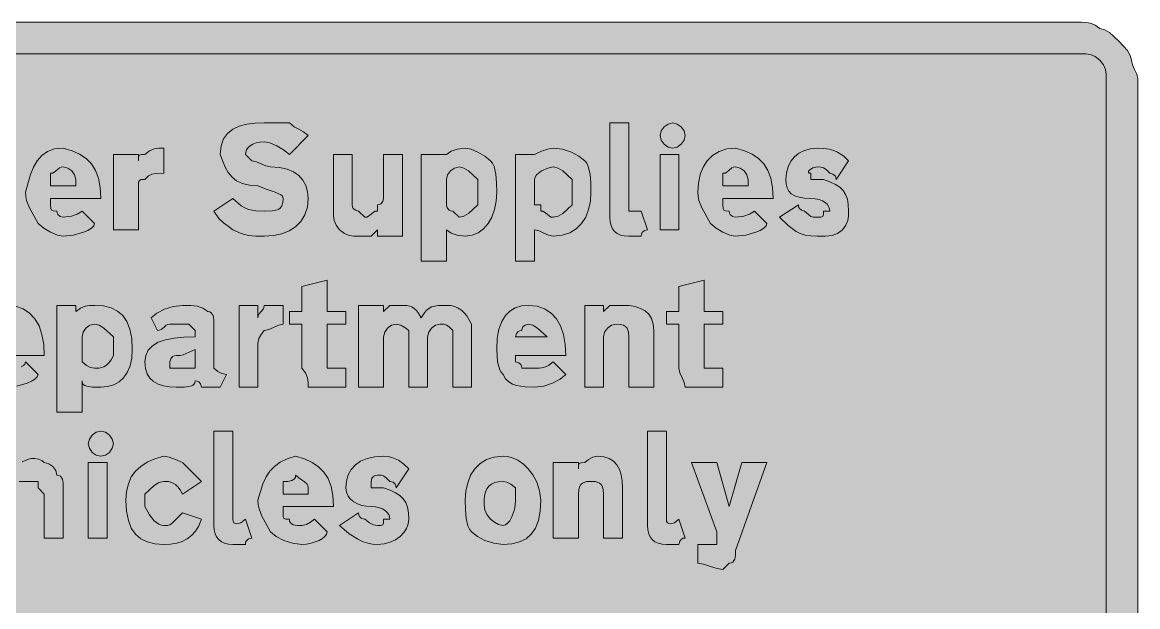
# Model space of a CAD drawing. Header units: metres. Extents: x 121 to 445, y 10 to 260.
# Drawn here: x 232.5 to 445.5, y 148.9 to 260.4 of the extents above; entities that cross this region are included whole.
import ezdxf

# ---------------------------------------------------------------- set-up
doc = ezdxf.new("R2010")
doc.units = ezdxf.units.M
doc.layers.add('FILL_BLACK_000000', color=7, linetype='Continuous', true_color=0x000000)
doc.layers.add('FILL_WHITE_FFFFFF', color=7, linetype='Continuous', true_color=0xffffff)

msp = doc.modelspace()

# ---------------------------------------------------------------- hatches: boundary and pattern name
at = {"layer": 'FILL_BLACK_000000', "true_color": 0x000000}
h = msp.add_hatch(color=7, dxfattribs=at)
h.dxf.hatch_style = 1
h.paths.add_polyline_path([(131.32, 9.66), (130.28, 9.82), (128.07, 10.5), (126.95, 11.01), (125.86, 11.62), (124.82, 12.36), (123.87, 13.2), (122.99, 15), (122.22, 16.8), (121.68, 18.6), (121.47, 20.4), (121.47, 249.6), (121.68, 251.4), (122.22, 253.2), (122.99, 255), (123.87, 256.8), (124.82, 257.64), (125.86, 258.37), (126.95, 258.99), (128.07, 259.5), (130.28, 260.17), (131.32, 260.34), (132.27, 260.4), (434.67, 260.4), (435.57, 260.38), (436.47, 260.25), (437.37, 259.89), (438.27, 259.2), (439.17, 258.99), (440.07, 258.45), (441.87, 256.8), (443.52, 255), (444.06, 254.1), (444.27, 253.2), (444.46, 252.3), (444.87, 251.4), (445.28, 250.5), (445.47, 249.6), (445.47, 20.4), (445.41, 19.5), (445.25, 18.6), (444.96, 17.7), (444.57, 16.8), (443.45, 15), (441.87, 13.2), (440.07, 11.62), (438.27, 10.5), (437.37, 10.11), (436.47, 9.82), (435.57, 9.66), (434.67, 9.6), (132.27, 9.6), (131.32, 9.66)])
h = msp.add_hatch(color=7, dxfattribs=at)
h.dxf.hatch_style = 1
h.paths.add_polyline_path([(276.27, 234), (277.17, 233.81), (278.07, 233.4), (278.97, 232.99), (279.87, 232.8), (281.56, 232.69), (283.02, 232.37), (284.26, 231.85), (285.27, 231.15), (286.06, 230.28), (286.62, 229.26), (286.96, 228.09), (287.07, 226.8), (286.91, 225.11), (286.43, 223.65), (285.68, 222.41), (284.67, 221.4), (283.44, 220.61), (282.01, 220.05), (280.41, 219.71), (278.67, 219.6), (277.06, 219.62), (275.67, 219.75), (274.28, 220.11), (272.67, 220.8), (271.77, 221.53), (270.87, 222.15), (269.97, 222.99), (269.07, 224.4), (272.67, 226.8), (274.28, 225.41), (274.99, 224.99), (275.67, 224.7), (277.06, 224.44), (278.67, 224.4), (280.25, 224.44), (280.86, 224.53), (281.37, 224.7), (281.76, 224.99), (282.05, 225.41), (282.21, 226.01), (282.27, 226.8), (282.16, 227.2), (281.86, 227.51), (280.77, 228), (279.23, 228.49), (277.47, 229.2), (275.83, 229.31), (274.49, 229.63), (273.4, 230.15), (272.52, 230.85), (271.81, 231.72), (271.23, 232.74), (270.27, 235.2), (270.43, 236.84), (270.91, 238.16), (271.66, 239.21), (272.67, 240), (273.9, 240.57), (275.33, 240.94), (276.93, 241.14), (278.67, 241.2), (283.47, 241.2), (284.37, 240.49), (285.27, 240), (286.17, 239.51), (287.07, 238.8), (283.47, 235.2), (282.38, 236.08), (281.07, 236.85), (279.76, 237.39), (278.67, 237.6), (277.83, 237.55), (277.1, 237.39), (276.48, 237.16), (275.97, 236.85), (275.58, 236.49), (275.3, 236.08), (275.13, 235.65), (275.07, 235.2), (276.27, 234)])
h = msp.add_hatch(color=7, dxfattribs=at)
h.dxf.hatch_style = 1
h.paths.add_polyline_path([(348.27, 224.4), (350.67, 224.4), (351.87, 220.8), (351.27, 220.65), (350.86, 220.29), (350.72, 220), (350.67, 219.6), (348.27, 219.6), (347.43, 219.66), (346.7, 219.82), (346.08, 220.11), (345.57, 220.5), (345.18, 221.01), (344.9, 221.62), (344.73, 222.36), (344.67, 223.2), (344.67, 241.2), (348.27, 241.2), (348.27, 224.4)])
h = msp.add_hatch(color=7, dxfattribs=at)
h.dxf.hatch_style = 1
h.paths.add_polyline_path([(358.86, 237.92), (358.32, 237.15), (357.55, 236.61), (356.67, 236.4), (355.79, 236.61), (355.02, 237.15), (354.48, 237.92), (354.27, 238.8), (354.48, 239.68), (355.02, 240.45), (355.79, 240.99), (356.67, 241.2), (357.55, 240.99), (358.32, 240.45), (358.86, 239.68), (359.07, 238.8), (358.86, 237.92)])
h = msp.add_hatch(color=7, dxfattribs=at)
h.dxf.hatch_style = 1
h.paths.add_polyline_path([(237.87, 225.6), (237.89, 224.91), (238.02, 224.55), (238.38, 224.42), (239.07, 224.4), (239.12, 224), (239.26, 223.71), (239.67, 223.35), (240.27, 223.2), (241.85, 223.39), (242.97, 223.8), (243.87, 224.4), (246.27, 222), (246.11, 221.55), (245.67, 221.12), (245, 220.71), (244.17, 220.35), (242.22, 219.81), (240.27, 219.6), (239.18, 219.81), (237.87, 220.35), (236.56, 221.12), (235.47, 222), (233.82, 225), (233.28, 226.39), (233.12, 227.15), (233.07, 228), (234.03, 231.34), (234.61, 232.77), (235.32, 234), (236.2, 235.01), (237.29, 235.76), (238.63, 236.24), (240.27, 236.4), (241.96, 235.89), (243.42, 235.24), (244.66, 234.42), (245.67, 233.4), (246.46, 232.16), (247.02, 230.66), (247.36, 228.89), (247.47, 226.8), (237.87, 226.8), (237.87, 225.6)])
h.paths.add_polyline_path([(242.67, 230.4), (242.46, 231.28), (241.92, 232.05), (241.15, 232.59), (240.27, 232.8), (239.87, 232.75), (239.56, 232.61), (239.07, 232.2), (238.58, 231.79), (238.27, 231.65), (237.87, 231.6), (237.87, 229.2), (242.67, 229.2), (242.67, 230.4)], flags=16)
h = msp.add_hatch(color=7, dxfattribs=at)
h.dxf.hatch_style = 1
h.paths.add_polyline_path([(249.87, 235.2), (254.67, 235.2), (254.67, 234), (254.69, 234.69), (254.82, 235.05), (255.18, 235.18), (255.87, 235.2), (256.77, 235.89), (257.67, 236.25), (258.57, 236.38), (259.47, 236.4), (259.47, 231.6), (258.06, 231.58), (257.22, 231.45), (256.6, 231.09), (255.87, 230.4), (255.18, 230.38), (254.82, 230.25), (254.69, 229.89), (254.67, 229.2), (254.67, 220.8), (249.87, 220.8), (249.87, 235.2)])
h = msp.add_hatch(color=7, dxfattribs=at)
h.dxf.hatch_style = 1
h.paths.add_polyline_path([(305.07, 235.2), (305.07, 219.6), (300.27, 219.6), (300.27, 220.8), (299.07, 219.6), (296.67, 219.6), (295.77, 219.62), (294.87, 219.75), (293.97, 220.11), (293.07, 220.8), (292.38, 221.7), (292.02, 222.6), (291.89, 223.5), (291.87, 224.4), (291.87, 235.2), (295.47, 235.2), (295.47, 225.6), (295.52, 225.2), (295.66, 224.91), (296.07, 224.55), (296.67, 224.4), (297.87, 223.2), (298.27, 223.25), (298.58, 223.39), (299.07, 223.8), (299.56, 224.21), (299.87, 224.35), (300.27, 224.4), (300.27, 225.6), (300.67, 225.65), (300.96, 225.79), (301.32, 226.2), (301.47, 226.8), (301.47, 235.2), (305.07, 235.2)])
h = msp.add_hatch(color=7, dxfattribs=at)
h.dxf.hatch_style = 1
h.paths.add_polyline_path([(322.64, 224.66), (322.12, 223.23), (321.42, 222), (320.55, 220.99), (319.53, 220.24), (318.36, 219.76), (317.07, 219.6), (315.5, 219.79), (314.37, 220.2), (313.47, 220.8), (313.47, 214.8), (308.67, 214.8), (308.67, 235.2), (312.27, 235.2), (313.47, 235.2), (314.37, 235.8), (315.5, 236.21), (317.07, 236.4), (318.16, 236.19), (319.47, 235.65), (320.78, 234.88), (321.87, 234), (322.27, 233.5), (322.56, 232.89), (322.92, 231.45), (323.05, 229.78), (323.07, 228), (322.96, 226.26), (322.64, 224.66)])
h.paths.add_polyline_path([(317.67, 223.95), (319.47, 225.6), (319.47, 226.8), (319.47, 229.2), (319.47, 230.4), (317.67, 232.05), (316.77, 232.59), (315.87, 232.8), (314.99, 232.59), (314.22, 232.05), (313.68, 231.28), (313.47, 230.4), (313.47, 225.6), (313.62, 225), (313.98, 224.59), (314.27, 224.45), (314.67, 224.4), (315.87, 223.2), (316.77, 223.41), (317.67, 223.95)], flags=16)
h = msp.add_hatch(color=7, dxfattribs=at)
h.dxf.hatch_style = 1
h.paths.add_polyline_path([(340.62, 224.66), (340.06, 223.23), (339.27, 222), (338.26, 220.99), (337.02, 220.24), (335.56, 219.76), (333.87, 219.6), (332.97, 219.79), (332.07, 220.2), (331.17, 220.61), (330.27, 220.8), (330.27, 214.8), (326.67, 214.8), (326.67, 235.2), (330.27, 235.2), (331.62, 235.8), (332.8, 236.21), (333.87, 236.4), (335.65, 236.19), (337.32, 235.65), (338.76, 234.88), (339.87, 234), (340.27, 233.5), (340.56, 232.89), (340.92, 231.45), (341.05, 229.78), (341.07, 228), (340.96, 226.26), (340.62, 224.66)])
h.paths.add_polyline_path([(335.67, 223.95), (337.47, 225.6), (337.47, 226.8), (337.47, 229.2), (337.47, 230.4), (335.67, 232.05), (334.77, 232.59), (333.87, 232.8), (332.8, 232.59), (331.62, 232.05), (330.66, 231.28), (330.38, 230.85), (330.27, 230.4), (330.27, 225.6), (331.47, 225.6), (331.47, 224.4), (331.87, 224.35), (332.18, 224.21), (332.67, 223.8), (333.16, 223.39), (333.47, 223.25), (333.87, 223.2), (334.77, 223.41), (335.67, 223.95)], flags=16)
h = msp.add_hatch(color=7, dxfattribs=at)
h.dxf.hatch_style = 1
h.paths.add_polyline_path([(354.27, 220.8), (354.27, 235.2), (357.87, 235.2), (357.87, 220.8), (354.27, 220.8)])
h = msp.add_hatch(color=7, dxfattribs=at)
h.dxf.hatch_style = 1
h.paths.add_polyline_path([(366.27, 225.6), (366.29, 224.91), (366.42, 224.55), (366.78, 224.42), (367.47, 224.4), (367.52, 224), (367.66, 223.71), (368.07, 223.35), (368.67, 223.2), (370.25, 223.39), (371.37, 223.8), (372.27, 224.4), (374.67, 222), (374.51, 221.55), (374.07, 221.12), (373.4, 220.71), (372.57, 220.35), (370.62, 219.81), (368.67, 219.6), (367.58, 219.81), (366.27, 220.35), (364.96, 221.12), (363.87, 222), (362.22, 225), (361.68, 226.39), (361.52, 227.15), (361.47, 228), (361.58, 229.74), (361.92, 231.34), (362.48, 232.77), (363.27, 234), (364.28, 235.01), (365.52, 235.76), (366.98, 236.24), (368.67, 236.4), (370.36, 235.89), (371.82, 235.24), (373.06, 234.42), (374.07, 233.4), (374.86, 232.16), (375.42, 230.66), (375.76, 228.89), (375.87, 226.8), (366.27, 226.8), (366.27, 225.6)])
h.paths.add_polyline_path([(371.07, 230.4), (370.86, 231.28), (370.32, 232.05), (369.55, 232.59), (368.67, 232.8), (368.27, 232.75), (367.96, 232.61), (367.47, 232.2), (366.98, 231.79), (366.67, 231.65), (366.27, 231.6), (366.27, 229.2), (371.07, 229.2), (371.07, 230.4)], flags=16)
h = msp.add_hatch(color=7, dxfattribs=at)
h.dxf.hatch_style = 1
h.paths.add_polyline_path([(390.25, 223.5), (390.12, 222.6), (389.76, 221.7), (389.07, 220.8), (388.15, 220.11), (387.12, 219.75), (385.86, 219.62), (384.27, 219.6), (383.03, 219.66), (381.96, 219.82), (381.04, 220.11), (380.22, 220.5), (378.7, 221.62), (377.07, 223.2), (380.67, 225.6), (380.72, 225.2), (380.86, 224.91), (381.27, 224.55), (381.87, 224.4), (382.58, 223.71), (383.07, 223.35), (383.56, 223.22), (384.27, 223.2), (384.96, 223.22), (385.32, 223.35), (385.45, 223.71), (385.47, 224.4), (386.67, 224.4), (386.61, 224.85), (386.45, 225.28), (386.16, 225.69), (385.77, 226.05), (385.26, 226.36), (384.65, 226.59), (383.91, 226.75), (383.07, 226.8), (381.83, 226.86), (380.8, 227.02), (379.97, 227.31), (379.32, 227.7), (378.84, 228.21), (378.51, 228.82), (378.33, 229.56), (378.27, 230.4), (378.38, 231.69), (378.7, 232.86), (379.22, 233.88), (379.92, 234.75), (380.79, 235.45), (381.81, 235.97), (382.98, 236.29), (384.27, 236.4), (385.51, 236.35), (386.56, 236.19), (387.43, 235.96), (388.17, 235.65), (389.33, 234.88), (390.27, 234), (387.87, 230.4), (387.82, 230.8), (387.68, 231.09), (387.27, 231.45), (386.67, 231.6), (385.96, 232.29), (385.47, 232.65), (384.98, 232.78), (384.27, 232.8), (383.41, 232.61), (382.77, 232.2), (382.61, 231.98), (382.58, 231.79), (382.73, 231.65), (383.07, 231.6), (383.07, 230.4), (385.47, 230.4), (386.71, 229.95), (387.74, 229.46), (388.57, 228.92), (389.22, 228.3), (389.7, 227.56), (390.03, 226.69), (390.21, 225.64), (390.27, 224.4), (390.25, 223.5)])
h = msp.add_hatch(color=7, dxfattribs=at)
h.dxf.hatch_style = 1
h.paths.add_polyline_path([(294.27, 205.2), (294.27, 202.8), (290.67, 202.8), (290.67, 195.6), (290.67, 194.4), (291.87, 194.4), (293.07, 194.4), (294.27, 194.4), (294.27, 190.8), (290.67, 190.8), (287.07, 190.8), (287.05, 191.7), (286.92, 192.6), (286.56, 193.5), (285.87, 194.4), (285.87, 202.8), (283.47, 202.8), (283.47, 205.2), (285.87, 205.2), (285.87, 210), (290.67, 211.2), (290.67, 205.2), (294.27, 205.2)])
h = msp.add_hatch(color=7, dxfattribs=at)
h.dxf.hatch_style = 1
h.paths.add_polyline_path([(366.27, 205.2), (366.27, 202.8), (362.67, 202.8), (362.67, 195.6), (362.67, 194.4), (363.87, 194.4), (365.07, 194.4), (366.27, 194.4), (366.27, 190.8), (362.67, 190.8), (359.07, 190.8), (358.88, 191.7), (358.47, 192.6), (358.06, 193.5), (357.87, 194.4), (357.87, 202.8), (355.47, 202.8), (355.47, 205.2), (357.87, 205.2), (357.87, 210), (362.67, 211.2), (362.67, 205.2), (366.27, 205.2)])
h = msp.add_hatch(color=7, dxfattribs=at)
h.dxf.hatch_style = 1
h.paths.add_polyline_path([(227.07, 195.6), (228.27, 194.4), (229.47, 194.4), (230.54, 194.42), (231.72, 194.55), (232.25, 194.69), (232.68, 194.91), (232.96, 195.2), (233.07, 195.6), (235.47, 193.2), (235.31, 192.75), (234.87, 192.32), (234.2, 191.91), (233.37, 191.55), (231.42, 191.01), (229.47, 190.8), (228.36, 190.84), (226.92, 191.1), (226.11, 191.39), (225.25, 191.81), (224.37, 192.41), (223.47, 193.2), (223.28, 194.29), (222.87, 195.6), (222.46, 196.91), (222.27, 198), (222.38, 200.08), (222.72, 201.84), (223.28, 203.29), (224.07, 204.45), (225.08, 205.32), (226.32, 205.93), (227.78, 206.29), (229.47, 206.4), (231.16, 206.23), (232.62, 205.74), (233.86, 204.94), (234.87, 203.85), (235.66, 202.47), (236.22, 200.83), (236.56, 198.94), (236.67, 196.8), (227.07, 196.8), (227.07, 195.6)])
h.paths.add_polyline_path([(231.66, 201.28), (231.12, 202.05), (230.35, 202.59), (229.47, 202.8), (228.76, 202.78), (228.27, 202.65), (227.78, 202.29), (227.07, 201.6), (227.07, 200.4), (231.87, 200.4), (231.66, 201.28)], flags=16)
h = msp.add_hatch(color=7, dxfattribs=at)
h.dxf.hatch_style = 1
h.paths.add_polyline_path([(253.04, 194.85), (252.52, 193.61), (251.82, 192.6), (250.95, 191.81), (249.93, 191.25), (248.76, 190.91), (247.47, 190.8), (245.9, 190.82), (244.77, 190.95), (244.38, 191.09), (244.1, 191.31), (243.93, 191.6), (243.87, 192), (243.87, 186), (239.07, 186), (239.07, 206.4), (242.67, 206.4), (242.67, 205.2), (243.57, 205.89), (244.47, 206.25), (245.37, 206.38), (246.27, 206.4), (247.96, 206.29), (249.42, 205.93), (250.66, 205.32), (251.67, 204.45), (252.46, 203.29), (253.02, 201.84), (253.36, 200.08), (253.47, 198), (253.36, 196.31), (253.04, 194.85)])
h.paths.add_polyline_path([(248.07, 194.7), (248.52, 194.99), (248.97, 195.41), (249.42, 196.01), (249.87, 196.8), (249.87, 200.4), (248.07, 202.05), (247.17, 202.59), (246.27, 202.8), (245.39, 202.59), (244.62, 202.05), (244.08, 201.28), (243.87, 200.4), (243.87, 196.8), (243.87, 195.6), (244.75, 194.91), (245.52, 194.55), (246.27, 194.4), (247.17, 194.44), (248.07, 194.7)], flags=16)
h = msp.add_hatch(color=7, dxfattribs=at)
h.dxf.hatch_style = 1
h.paths.add_polyline_path([(266.67, 190.8), (266.52, 191.4), (266.16, 191.81), (265.87, 191.95), (265.47, 192), (265.41, 191.6), (265.25, 191.31), (264.96, 191.09), (264.57, 190.95), (263.45, 190.82), (261.87, 190.8), (260.58, 190.86), (259.41, 191.04), (258.39, 191.37), (257.52, 191.85), (256.82, 192.5), (256.3, 193.33), (255.98, 194.36), (255.87, 195.6), (256.04, 196.84), (256.53, 197.87), (257.33, 198.7), (258.42, 199.35), (259.8, 199.83), (261.44, 200.16), (263.33, 200.34), (265.47, 200.4), (265.47, 201.6), (264.27, 202.8), (263.07, 202.8), (260.67, 202.8), (260.27, 202.75), (259.96, 202.61), (259.47, 202.2), (258.98, 201.79), (258.67, 201.65), (258.27, 201.6), (257.07, 204), (258.18, 204.88), (259.62, 205.65), (261.29, 206.19), (263.07, 206.4), (264.66, 206.38), (265.92, 206.25), (266.95, 205.89), (267.87, 205.2), (268.27, 205.15), (268.56, 204.99), (268.92, 204.45), (269.05, 203.68), (269.07, 202.8), (269.07, 194.4), (269.82, 193.8), (270.59, 193.39), (271.47, 193.2), (270.27, 190.8), (266.67, 190.8)])
h.paths.add_polyline_path([(263.07, 194.4), (265.47, 194.4), (265.47, 198), (263.22, 196.95), (262.6, 196.82), (261.87, 196.8), (261.47, 196.75), (261.18, 196.61), (260.82, 196.2), (260.67, 195.6), (260.67, 194.4), (263.07, 194.4)], flags=16)
h = msp.add_hatch(color=7, dxfattribs=at)
h.dxf.hatch_style = 1
h.paths.add_polyline_path([(273.87, 206.4), (277.47, 206.4), (277.47, 204), (277.52, 204.4), (277.66, 204.71), (278.07, 205.2), (278.48, 205.69), (278.62, 206), (278.67, 206.4), (282.27, 206.4), (282.27, 202.8), (281.37, 202.61), (280.47, 202.2), (279.57, 201.79), (278.67, 201.6), (278.07, 200.85), (277.66, 200.08), (277.47, 199.2), (277.47, 190.8), (273.87, 190.8), (273.87, 206.4)])
h = msp.add_hatch(color=7, dxfattribs=at)
h.dxf.hatch_style = 1
h.paths.add_polyline_path([(311.39, 202.59), (310.62, 202.05), (310.08, 201.28), (309.87, 200.4), (309.87, 190.8), (306.27, 190.8), (306.27, 201.6), (305.52, 202.2), (304.75, 202.61), (303.87, 202.8), (302.99, 202.59), (302.22, 202.05), (301.68, 201.28), (301.47, 200.4), (301.47, 190.8), (296.67, 190.8), (296.67, 206.4), (301.47, 206.4), (301.47, 205.2), (302.67, 206.4), (305.07, 206.4), (305.97, 206.36), (306.87, 206.1), (307.32, 205.81), (307.77, 205.39), (308.22, 204.79), (308.67, 204), (309.12, 204.79), (309.59, 205.39), (310.08, 205.81), (310.62, 206.1), (311.88, 206.36), (313.47, 206.4), (314.32, 206.34), (315.06, 206.17), (315.73, 205.89), (316.32, 205.5), (316.86, 204.99), (317.35, 204.37), (318.27, 202.8), (318.27, 201.6), (318.27, 190.8), (314.67, 190.8), (314.67, 201.6), (313.96, 202.29), (313.47, 202.65), (312.98, 202.78), (312.27, 202.8), (311.39, 202.59)])
h = msp.add_hatch(color=7, dxfattribs=at)
h.dxf.hatch_style = 1
h.paths.add_polyline_path([(326.67, 195.6), (327.27, 195.45), (327.68, 195.09), (327.82, 194.8), (327.87, 194.4), (330.27, 194.4), (331.17, 194.42), (332.07, 194.55), (332.97, 194.91), (333.87, 195.6), (336.27, 193.2), (335.16, 192.32), (333.72, 191.55), (332.05, 191.01), (330.27, 190.8), (328.49, 190.84), (326.82, 191.1), (326.06, 191.39), (325.38, 191.81), (324.77, 192.41), (324.27, 193.2), (323.87, 193.7), (323.58, 194.29), (323.22, 195.6), (323.07, 198), (323.18, 200.08), (323.5, 201.84), (324.02, 203.29), (324.72, 204.45), (325.59, 205.32), (326.61, 205.93), (327.78, 206.29), (329.07, 206.4), (330.76, 206.23), (332.22, 205.74), (333.46, 204.94), (334.47, 203.85), (335.26, 202.47), (335.82, 200.83), (336.16, 198.94), (336.27, 196.8), (326.67, 196.8), (326.67, 195.6)])
h.paths.add_polyline_path([(330.87, 202.05), (329.97, 202.59), (329.07, 202.8), (328.47, 202.65), (328.06, 202.29), (327.92, 202), (327.87, 201.6), (327.47, 201.55), (327.18, 201.41), (326.82, 201), (326.67, 200.4), (332.67, 200.4), (330.87, 202.05)], flags=16)
h = msp.add_hatch(color=7, dxfattribs=at)
h.dxf.hatch_style = 1
h.paths.add_polyline_path([(348.27, 190.8), (348.27, 199.2), (348.27, 200.4), (348.23, 201.28), (347.97, 202.05), (347.68, 202.36), (347.26, 202.59), (346.66, 202.75), (345.87, 202.8), (344.99, 202.59), (344.22, 202.05), (343.68, 201.28), (343.47, 200.4), (343.47, 190.8), (339.87, 190.8), (339.87, 206.4), (343.47, 206.4), (343.47, 205.2), (344.67, 206.4), (347.07, 206.4), (348.36, 206.34), (349.53, 206.16), (350.55, 205.83), (351.42, 205.35), (352.12, 204.7), (352.64, 203.87), (352.96, 202.84), (353.07, 201.6), (353.07, 190.8), (348.27, 190.8)])
h = msp.add_hatch(color=7, dxfattribs=at)
h.dxf.hatch_style = 1
h.paths.add_polyline_path([(231.57, 175.99), (232.45, 176.57), (233.31, 176.95), (234.12, 177.15), (234.88, 177.18), (235.56, 177.06), (236.17, 176.79), (236.67, 176.4), (237.55, 176.19), (238.32, 175.65), (238.86, 174.88), (239.07, 174), (239.47, 173.95), (239.76, 173.79), (240.12, 173.25), (240.25, 172.48), (240.27, 171.6), (240.27, 162), (236.67, 162), (236.67, 170.4), (235.47, 171.6), (235.47, 172.8), (233.07, 172.8), (231.87, 172.8), (231.85, 172.11), (231.72, 171.75), (231.36, 171.62), (230.67, 171.6), (230.67, 170.4), (230.67, 162), (227.07, 162), (227.07, 182.4), (230.67, 182.4), (230.67, 175.2), (231.57, 175.99)])
h = msp.add_hatch(color=7, dxfattribs=at)
h.dxf.hatch_style = 1
h.paths.add_polyline_path([(249.66, 179.12), (249.12, 178.35), (248.35, 177.81), (247.47, 177.6), (246.59, 177.81), (245.82, 178.35), (245.28, 179.12), (245.07, 180), (245.28, 180.88), (245.82, 181.65), (246.59, 182.19), (247.47, 182.4), (248.35, 182.19), (249.12, 181.65), (249.66, 180.88), (249.87, 180), (249.66, 179.12)])
h = msp.add_hatch(color=7, dxfattribs=at)
h.dxf.hatch_style = 1
h.paths.add_polyline_path([(272.67, 165.6), (272.72, 165.21), (272.88, 164.92), (273.11, 164.76), (273.42, 164.7), (274.19, 164.92), (275.07, 165.6), (276.27, 162), (275.67, 161.85), (275.26, 161.49), (275.12, 161.2), (275.07, 160.8), (272.67, 160.8), (271.83, 160.86), (271.1, 161.02), (270.48, 161.31), (269.97, 161.7), (269.58, 162.21), (269.3, 162.82), (269.13, 163.56), (269.07, 164.4), (269.07, 182.4), (272.67, 182.4), (272.67, 165.6)])
h = msp.add_hatch(color=7, dxfattribs=at)
h.dxf.hatch_style = 1
h.paths.add_polyline_path([(355.47, 165.6), (355.52, 165.21), (355.68, 164.92), (355.91, 164.76), (356.22, 164.7), (356.99, 164.92), (357.87, 165.6), (359.07, 162), (358.67, 161.95), (358.38, 161.81), (358.02, 161.4), (357.87, 160.8), (355.47, 160.8), (354.63, 160.86), (353.9, 161.02), (353.28, 161.31), (352.77, 161.7), (352.38, 162.21), (352.1, 162.82), (351.93, 163.56), (351.87, 164.4), (351.87, 182.4), (355.47, 182.4), (355.47, 165.6)])
h = msp.add_hatch(color=7, dxfattribs=at)
h.dxf.hatch_style = 1
h.paths.add_polyline_path([(260.54, 177.41), (261.72, 177), (263.07, 176.4), (266.67, 172.8), (263.07, 170.4), (262.62, 171.19), (262.17, 171.79), (261.72, 172.21), (261.27, 172.5), (260.37, 172.76), (259.47, 172.8), (258.57, 172.59), (257.67, 172.05), (255.87, 170.4), (255.87, 169.2), (255.87, 168), (256.77, 166.42), (257.67, 165.3), (258.57, 164.62), (259.02, 164.46), (259.47, 164.4), (260.18, 164.42), (260.67, 164.55), (261.16, 164.91), (261.87, 165.6), (263.07, 166.8), (266.67, 165.6), (266.16, 164.36), (265.55, 163.33), (264.81, 162.5), (263.97, 161.85), (263.01, 161.37), (261.95, 161.04), (260.76, 160.86), (259.47, 160.8), (257.78, 160.91), (256.32, 161.27), (255.08, 161.88), (254.07, 162.75), (253.28, 163.91), (252.72, 165.36), (252.38, 167.12), (252.27, 169.2), (252.38, 170.89), (252.72, 172.37), (253.28, 173.65), (254.07, 174.75), (255.08, 175.68), (256.32, 176.46), (257.78, 177.09), (259.47, 177.6), (260.54, 177.41)])
h = msp.add_hatch(color=7, dxfattribs=at)
h.dxf.hatch_style = 1
h.paths.add_polyline_path([(282.27, 166.8), (282.29, 166.11), (282.42, 165.75), (282.78, 165.62), (283.47, 165.6), (283.52, 165.2), (283.68, 164.91), (284.22, 164.55), (284.99, 164.42), (285.87, 164.4), (286.75, 164.59), (287.52, 165), (288.27, 165.6), (290.67, 163.2), (290.56, 162.75), (290.26, 162.32), (289.78, 161.91), (289.17, 161.55), (287.63, 161.01), (286.77, 160.85), (285.87, 160.8), (284.09, 161.01), (282.42, 161.55), (280.98, 162.32), (279.87, 163.2), (278.22, 166.2), (277.68, 167.59), (277.52, 168.35), (277.47, 169.2), (277.93, 170.89), (278.43, 172.37), (279.01, 173.65), (279.72, 174.75), (280.6, 175.68), (281.69, 176.46), (283.03, 177.09), (284.67, 177.6), (286.36, 177.09), (287.82, 176.44), (289.06, 175.62), (290.07, 174.6), (290.86, 173.36), (291.42, 171.86), (291.76, 170.09), (291.87, 168), (282.27, 168), (282.27, 166.8)])
h.paths.add_polyline_path([(287.07, 171.6), (287.02, 172), (286.86, 172.31), (286.32, 172.8), (285.55, 173.29), (284.67, 174), (284.62, 173.6), (284.46, 173.31), (283.92, 172.95), (283.15, 172.82), (282.27, 172.8), (282.27, 170.4), (287.07, 170.4), (287.07, 171.6)], flags=16)
h = msp.add_hatch(color=7, dxfattribs=at)
h.dxf.hatch_style = 1
h.paths.add_polyline_path([(306.16, 164.7), (305.84, 163.84), (305.32, 163.03), (304.62, 162.3), (303.75, 161.69), (302.73, 161.21), (301.56, 160.91), (300.27, 160.8), (299.37, 160.86), (298.47, 161.02), (297.57, 161.31), (296.67, 161.7), (294.87, 162.82), (293.07, 164.4), (296.67, 166.8), (296.72, 166.4), (296.86, 166.11), (297.27, 165.75), (297.87, 165.6), (298.75, 164.91), (299.52, 164.55), (300.27, 164.4), (300.96, 164.42), (301.32, 164.55), (301.45, 164.91), (301.47, 165.6), (302.67, 165.6), (302.61, 166.05), (302.45, 166.48), (302.16, 166.89), (301.77, 167.25), (301.26, 167.56), (300.65, 167.79), (299.91, 167.95), (299.07, 168), (298.17, 168.06), (297.31, 168.22), (296.5, 168.51), (295.77, 168.9), (295.16, 169.41), (294.68, 170.02), (294.38, 170.76), (294.27, 171.6), (294.38, 172.89), (294.72, 174.06), (295.28, 175.08), (296.07, 175.95), (297.08, 176.65), (298.32, 177.17), (299.78, 177.49), (301.47, 177.6), (302.32, 177.55), (303.06, 177.39), (304.32, 176.85), (305.35, 176.08), (306.27, 175.2), (303.87, 171.6), (303.82, 172), (303.68, 172.29), (303.27, 172.65), (302.67, 172.8), (301.96, 173.49), (301.47, 173.85), (300.98, 173.98), (300.27, 174), (299.87, 173.95), (299.58, 173.81), (299.22, 173.4), (299.07, 172.8), (299.07, 171.6), (301.47, 171.6), (302.71, 171.15), (303.74, 170.66), (304.57, 170.12), (305.22, 169.5), (305.7, 168.76), (306.03, 167.89), (306.21, 166.84), (306.27, 165.6), (306.16, 164.7)])
h = msp.add_hatch(color=7, dxfattribs=at)
h.dxf.hatch_style = 1
h.paths.add_polyline_path([(331.02, 165.36), (330.46, 163.91), (329.67, 162.75), (328.66, 161.88), (327.42, 161.27), (325.96, 160.91), (324.27, 160.8), (322.49, 161.01), (320.82, 161.55), (319.38, 162.32), (318.27, 163.2), (317.87, 163.7), (317.58, 164.31), (317.22, 165.75), (317.09, 167.42), (317.07, 169.2), (317.18, 170.94), (317.52, 172.54), (318.08, 173.97), (318.87, 175.2), (319.88, 176.21), (321.12, 176.96), (322.58, 177.44), (324.27, 177.6), (325.12, 177.55), (325.86, 177.39), (327.12, 176.85), (328.15, 176.08), (329.07, 175.2), (329.95, 174.09), (330.72, 172.65), (331.26, 170.98), (331.47, 169.2), (331.36, 167.12), (331.02, 165.36)])
h.paths.add_polyline_path([(325.79, 172.29), (325.02, 172.65), (324.27, 172.8), (323.43, 172.74), (322.7, 172.57), (322.08, 172.29), (321.57, 171.9), (321.18, 171.39), (320.9, 170.77), (320.73, 170.04), (320.67, 169.2), (320.69, 168.3), (320.82, 167.4), (321.18, 166.5), (321.87, 165.6), (322.62, 165), (323.39, 164.59), (324.27, 164.4), (324.72, 164.51), (325.15, 164.81), (325.56, 165.29), (325.92, 165.9), (326.46, 167.44), (326.62, 168.3), (326.67, 169.2), (326.67, 171.6), (325.79, 172.29)], flags=16)
h = msp.add_hatch(color=7, dxfattribs=at)
h.dxf.hatch_style = 1
h.paths.add_polyline_path([(343.47, 162), (343.47, 170.4), (343.42, 171.19), (343.26, 171.79), (343.03, 172.21), (342.72, 172.5), (341.95, 172.76), (341.07, 172.8), (340.19, 172.76), (339.42, 172.5), (339.11, 172.21), (338.88, 171.79), (338.72, 171.19), (338.67, 170.4), (338.67, 162), (333.87, 162), (333.87, 176.4), (338.67, 176.4), (338.67, 175.2), (338.69, 175.89), (338.82, 176.25), (339.18, 176.38), (339.87, 176.4), (340.62, 177), (341.39, 177.41), (342.27, 177.6), (343.51, 177.49), (344.54, 177.17), (345.37, 176.65), (346.02, 175.95), (346.5, 175.08), (346.83, 174.06), (347.01, 172.89), (347.07, 171.6), (347.07, 162), (343.47, 162)])
h = msp.add_hatch(color=7, dxfattribs=at)
h.dxf.hatch_style = 1
h.paths.add_polyline_path([(245.07, 162), (245.07, 176.4), (248.67, 176.4), (248.67, 162), (245.07, 162)])
h = msp.add_hatch(color=7, dxfattribs=at)
h.dxf.hatch_style = 1
h.paths.add_polyline_path([(368.67, 159.6), (368.65, 158.72), (368.52, 157.95), (368.16, 157.41), (367.87, 157.25), (367.47, 157.2), (366.27, 156), (365.18, 156.19), (363.87, 156.6), (362.56, 157.01), (361.47, 157.2), (361.47, 160.8), (362.67, 160.8), (365.07, 160.8), (365.07, 162), (365.07, 163.2), (360.27, 176.4), (365.07, 176.4), (367.47, 168), (369.87, 176.4), (374.67, 176.4), (368.67, 159.6)])
at = {"layer": 'FILL_WHITE_FFFFFF', "true_color": 0xffffff}
h = msp.add_hatch(color=7, dxfattribs=at)
h.dxf.hatch_style = 1
h.paths.add_polyline_path([(439.47, 20.4), (439.45, 19.5), (439.32, 18.6), (438.96, 17.7), (438.27, 16.8), (437.37, 16.11), (436.47, 15.75), (435.57, 15.62), (434.67, 15.6), (132.27, 15.6), (131.2, 15.62), (130.02, 15.75), (129.49, 15.89), (129.06, 16.11), (128.78, 16.4), (128.67, 16.8), (127.02, 18.6), (126.48, 19.5), (126.27, 20.4), (126.27, 249.6), (126.29, 250.31), (126.42, 250.8), (126.78, 251.29), (127.47, 252), (127.62, 252.6), (127.98, 253.01), (128.27, 253.15), (128.67, 253.2), (128.69, 253.89), (128.82, 254.25), (129.18, 254.38), (129.87, 254.4), (132.27, 254.4), (434.67, 254.4), (435.57, 254.38), (436.47, 254.25), (437.37, 253.89), (438.27, 253.2), (438.96, 252.3), (439.32, 251.4), (439.45, 250.5), (439.47, 249.6), (439.47, 20.4)])

# ---------------------------------------------------------------- linework, layer by layer
at = {"layer": 'FILL_BLACK_000000', "lineweight": 0, "true_color": 0x000000}
for points in [[(132.27, 260.4), (434.67, 260.4), (435.57, 260.38), (436.47, 260.25), (437.37, 259.89), (438.27, 259.2), (439.17, 258.99), (440.07, 258.45), (441.87, 256.8), (443.52, 255), (444.06, 254.1), (444.27, 253.2), (444.46, 252.3), (444.87, 251.4), (445.28, 250.5), (445.47, 249.6), (445.47, 20.4)], [(231.16, 206.23), (232.62, 205.74), (233.86, 204.94), (234.87, 203.85), (235.66, 202.47), (236.22, 200.83), (236.56, 198.94), (236.67, 196.8), (227.07, 196.8)], [(232.25, 194.69), (232.68, 194.91), (232.96, 195.2), (233.07, 195.6), (235.47, 193.2), (235.31, 192.75), (234.87, 192.32), (234.2, 191.91), (233.37, 191.55), (231.42, 191.01)], [(232.45, 176.57), (233.31, 176.95), (234.12, 177.15), (234.88, 177.18), (235.56, 177.06), (236.17, 176.79), (236.67, 176.4), (237.55, 176.19), (238.32, 175.65), (238.86, 174.88), (239.07, 174), (239.47, 173.95), (239.76, 173.79), (240.12, 173.25), (240.25, 172.48), (240.27, 171.6), (240.27, 162), (236.67, 162), (236.67, 170.4), (235.47, 171.6), (235.47, 172.8), (233.07, 172.8), (231.87, 172.8)]]:
    msp.add_lwpolyline(points, dxfattribs=at)
for points in [[(276.27, 234), (277.17, 233.81), (278.07, 233.4), (278.97, 232.99), (279.87, 232.8), (281.56, 232.69), (283.02, 232.37), (284.26, 231.85), (285.27, 231.15), (286.06, 230.28), (286.62, 229.26), (286.96, 228.09), (287.07, 226.8), (286.91, 225.11), (286.43, 223.65), (285.68, 222.41), (284.67, 221.4), (283.44, 220.61), (282.01, 220.05), (280.41, 219.71), (278.67, 219.6), (277.06, 219.62), (275.67, 219.75), (274.28, 220.11), (272.67, 220.8), (271.77, 221.53), (270.87, 222.15), (269.97, 222.99), (269.07, 224.4), (272.67, 226.8), (274.28, 225.41), (274.99, 224.99), (275.67, 224.7), (277.06, 224.44), (278.67, 224.4), (280.25, 224.44), (280.86, 224.53), (281.37, 224.7), (281.76, 224.99), (282.05, 225.41), (282.21, 226.01), (282.27, 226.8), (282.16, 227.2), (281.86, 227.51), (280.77, 228), (279.23, 228.49), (277.47, 229.2), (275.83, 229.31), (274.49, 229.63), (273.4, 230.15), (272.52, 230.85), (271.81, 231.72), (271.23, 232.74), (270.27, 235.2), (270.43, 236.84), (270.91, 238.16), (271.66, 239.21), (272.67, 240), (273.9, 240.57), (275.33, 240.94), (276.93, 241.14), (278.67, 241.2), (283.47, 241.2), (284.37, 240.49), (285.27, 240), (286.17, 239.51), (287.07, 238.8), (283.47, 235.2), (282.38, 236.08), (281.07, 236.85), (279.76, 237.39), (278.67, 237.6), (277.83, 237.55), (277.1, 237.39), (276.48, 237.16), (275.97, 236.85), (275.58, 236.49), (275.3, 236.08), (275.13, 235.65), (275.07, 235.2)], [(348.27, 224.4), (350.67, 224.4), (351.87, 220.8), (351.27, 220.65), (350.86, 220.29), (350.72, 220), (350.67, 219.6), (348.27, 219.6), (347.43, 219.66), (346.7, 219.82), (346.08, 220.11), (345.57, 220.5), (345.18, 221.01), (344.9, 221.62), (344.73, 222.36), (344.67, 223.2), (344.67, 241.2), (348.27, 241.2)], [(358.86, 237.92), (358.32, 237.15), (357.55, 236.61), (356.67, 236.4), (355.79, 236.61), (355.02, 237.15), (354.48, 237.92), (354.27, 238.8), (354.48, 239.68), (355.02, 240.45), (355.79, 240.99), (356.67, 241.2), (357.55, 240.99), (358.32, 240.45), (358.86, 239.68), (359.07, 238.8)], [(237.87, 225.6), (237.89, 224.91), (238.02, 224.55), (238.38, 224.42), (239.07, 224.4), (239.12, 224), (239.26, 223.71), (239.67, 223.35), (240.27, 223.2), (241.85, 223.39), (242.97, 223.8), (243.87, 224.4), (246.27, 222), (246.11, 221.55), (245.67, 221.12), (245, 220.71), (244.17, 220.35), (242.22, 219.81), (240.27, 219.6), (239.18, 219.81), (237.87, 220.35), (236.56, 221.12), (235.47, 222), (233.82, 225), (233.28, 226.39), (233.12, 227.15), (233.07, 228), (234.03, 231.34), (234.61, 232.77), (235.32, 234), (236.2, 235.01), (237.29, 235.76), (238.63, 236.24), (240.27, 236.4), (241.96, 235.89), (243.42, 235.24), (244.66, 234.42), (245.67, 233.4), (246.46, 232.16), (247.02, 230.66), (247.36, 228.89), (247.47, 226.8), (237.87, 226.8)], [(249.87, 235.2), (254.67, 235.2), (254.67, 234), (254.69, 234.69), (254.82, 235.05), (255.18, 235.18), (255.87, 235.2), (256.77, 235.89), (257.67, 236.25), (258.57, 236.38), (259.47, 236.4), (259.47, 231.6), (258.06, 231.58), (257.22, 231.45), (256.6, 231.09), (255.87, 230.4), (255.18, 230.38), (254.82, 230.25), (254.69, 229.89), (254.67, 229.2), (254.67, 220.8), (249.87, 220.8)], [(305.07, 235.2), (305.07, 219.6), (300.27, 219.6), (300.27, 220.8), (299.07, 219.6), (296.67, 219.6), (295.77, 219.62), (294.87, 219.75), (293.97, 220.11), (293.07, 220.8), (292.38, 221.7), (292.02, 222.6), (291.89, 223.5), (291.87, 224.4), (291.87, 235.2), (295.47, 235.2), (295.47, 225.6), (295.52, 225.2), (295.66, 224.91), (296.07, 224.55), (296.67, 224.4), (297.87, 223.2), (298.27, 223.25), (298.58, 223.39), (299.07, 223.8), (299.56, 224.21), (299.87, 224.35), (300.27, 224.4), (300.27, 225.6), (300.67, 225.65), (300.96, 225.79), (301.32, 226.2), (301.47, 226.8), (301.47, 235.2)], [(322.64, 224.66), (322.12, 223.23), (321.42, 222), (320.55, 220.99), (319.53, 220.24), (318.36, 219.76), (317.07, 219.6), (315.5, 219.79), (314.37, 220.2), (313.47, 220.8), (313.47, 214.8), (308.67, 214.8), (308.67, 235.2), (312.27, 235.2), (313.47, 235.2), (314.37, 235.8), (315.5, 236.21), (317.07, 236.4), (318.16, 236.19), (319.47, 235.65), (320.78, 234.88), (321.87, 234), (322.27, 233.5), (322.56, 232.89), (322.92, 231.45), (323.05, 229.78), (323.07, 228), (322.96, 226.26)], [(340.62, 224.66), (340.06, 223.23), (339.27, 222), (338.26, 220.99), (337.02, 220.24), (335.56, 219.76), (333.87, 219.6), (332.97, 219.79), (332.07, 220.2), (331.17, 220.61), (330.27, 220.8), (330.27, 214.8), (326.67, 214.8), (326.67, 235.2), (330.27, 235.2), (331.62, 235.8), (332.8, 236.21), (333.87, 236.4), (335.65, 236.19), (337.32, 235.65), (338.76, 234.88), (339.87, 234), (340.27, 233.5), (340.56, 232.89), (340.92, 231.45), (341.05, 229.78), (341.07, 228), (340.96, 226.26)], [(354.27, 220.8), (354.27, 235.2), (357.87, 235.2), (357.87, 220.8)], [(366.27, 225.6), (366.29, 224.91), (366.42, 224.55), (366.78, 224.42), (367.47, 224.4), (367.52, 224), (367.66, 223.71), (368.07, 223.35), (368.67, 223.2), (370.25, 223.39), (371.37, 223.8), (372.27, 224.4), (374.67, 222), (374.51, 221.55), (374.07, 221.12), (373.4, 220.71), (372.57, 220.35), (370.62, 219.81), (368.67, 219.6), (367.58, 219.81), (366.27, 220.35), (364.96, 221.12), (363.87, 222), (362.22, 225), (361.68, 226.39), (361.52, 227.15), (361.47, 228), (361.58, 229.74), (361.92, 231.34), (362.48, 232.77), (363.27, 234), (364.28, 235.01), (365.52, 235.76), (366.98, 236.24), (368.67, 236.4), (370.36, 235.89), (371.82, 235.24), (373.06, 234.42), (374.07, 233.4), (374.86, 232.16), (375.42, 230.66), (375.76, 228.89), (375.87, 226.8), (366.27, 226.8)], [(390.25, 223.5), (390.12, 222.6), (389.76, 221.7), (389.07, 220.8), (388.15, 220.11), (387.12, 219.75), (385.86, 219.62), (384.27, 219.6), (383.03, 219.66), (381.96, 219.82), (381.04, 220.11), (380.22, 220.5), (378.7, 221.62), (377.07, 223.2), (380.67, 225.6), (380.72, 225.2), (380.86, 224.91), (381.27, 224.55), (381.87, 224.4), (382.58, 223.71), (383.07, 223.35), (383.56, 223.22), (384.27, 223.2), (384.96, 223.22), (385.32, 223.35), (385.45, 223.71), (385.47, 224.4), (386.67, 224.4), (386.61, 224.85), (386.45, 225.28), (386.16, 225.69), (385.77, 226.05), (385.26, 226.36), (384.65, 226.59), (383.91, 226.75), (383.07, 226.8), (381.83, 226.86), (380.8, 227.02), (379.97, 227.31), (379.32, 227.7), (378.84, 228.21), (378.51, 228.82), (378.33, 229.56), (378.27, 230.4), (378.38, 231.69), (378.7, 232.86), (379.22, 233.88), (379.92, 234.75), (380.79, 235.45), (381.81, 235.97), (382.98, 236.29), (384.27, 236.4), (385.51, 236.35), (386.56, 236.19), (387.43, 235.96), (388.17, 235.65), (389.33, 234.88), (390.27, 234), (387.87, 230.4), (387.82, 230.8), (387.68, 231.09), (387.27, 231.45), (386.67, 231.6), (385.96, 232.29), (385.47, 232.65), (384.98, 232.78), (384.27, 232.8), (383.41, 232.61), (382.77, 232.2), (382.61, 231.98), (382.58, 231.79), (382.73, 231.65), (383.07, 231.6), (383.07, 230.4), (385.47, 230.4), (386.71, 229.95), (387.74, 229.46), (388.57, 228.92), (389.22, 228.3), (389.7, 227.56), (390.03, 226.69), (390.21, 225.64), (390.27, 224.4)], [(242.67, 230.4), (242.46, 231.28), (241.92, 232.05), (241.15, 232.59), (240.27, 232.8), (239.87, 232.75), (239.56, 232.61), (239.07, 232.2), (238.58, 231.79), (238.27, 231.65), (237.87, 231.6), (237.87, 229.2), (242.67, 229.2)], [(317.67, 223.95), (319.47, 225.6), (319.47, 226.8), (319.47, 229.2), (319.47, 230.4), (317.67, 232.05), (316.77, 232.59), (315.87, 232.8), (314.99, 232.59), (314.22, 232.05), (313.68, 231.28), (313.47, 230.4), (313.47, 225.6), (313.62, 225), (313.98, 224.59), (314.27, 224.45), (314.67, 224.4), (315.87, 223.2), (316.77, 223.41)], [(335.67, 223.95), (337.47, 225.6), (337.47, 226.8), (337.47, 229.2), (337.47, 230.4), (335.67, 232.05), (334.77, 232.59), (333.87, 232.8), (332.8, 232.59), (331.62, 232.05), (330.66, 231.28), (330.38, 230.85), (330.27, 230.4), (330.27, 225.6), (331.47, 225.6), (331.47, 224.4), (331.87, 224.35), (332.18, 224.21), (332.67, 223.8), (333.16, 223.39), (333.47, 223.25), (333.87, 223.2), (334.77, 223.41)], [(371.07, 230.4), (370.86, 231.28), (370.32, 232.05), (369.55, 232.59), (368.67, 232.8), (368.27, 232.75), (367.96, 232.61), (367.47, 232.2), (366.98, 231.79), (366.67, 231.65), (366.27, 231.6), (366.27, 229.2), (371.07, 229.2)], [(294.27, 205.2), (294.27, 202.8), (290.67, 202.8), (290.67, 195.6), (290.67, 194.4), (291.87, 194.4), (293.07, 194.4), (294.27, 194.4), (294.27, 190.8), (290.67, 190.8), (287.07, 190.8), (287.05, 191.7), (286.92, 192.6), (286.56, 193.5), (285.87, 194.4), (285.87, 202.8), (283.47, 202.8), (283.47, 205.2), (285.87, 205.2), (285.87, 210), (290.67, 211.2), (290.67, 205.2)], [(366.27, 205.2), (366.27, 202.8), (362.67, 202.8), (362.67, 195.6), (362.67, 194.4), (363.87, 194.4), (365.07, 194.4), (366.27, 194.4), (366.27, 190.8), (362.67, 190.8), (359.07, 190.8), (358.88, 191.7), (358.47, 192.6), (358.06, 193.5), (357.87, 194.4), (357.87, 202.8), (355.47, 202.8), (355.47, 205.2), (357.87, 205.2), (357.87, 210), (362.67, 211.2), (362.67, 205.2)], [(253.04, 194.85), (252.52, 193.61), (251.82, 192.6), (250.95, 191.81), (249.93, 191.25), (248.76, 190.91), (247.47, 190.8), (245.9, 190.82), (244.77, 190.95), (244.38, 191.09), (244.1, 191.31), (243.93, 191.6), (243.87, 192), (243.87, 186), (239.07, 186), (239.07, 206.4), (242.67, 206.4), (242.67, 205.2), (243.57, 205.89), (244.47, 206.25), (245.37, 206.38), (246.27, 206.4), (247.96, 206.29), (249.42, 205.93), (250.66, 205.32), (251.67, 204.45), (252.46, 203.29), (253.02, 201.84), (253.36, 200.08), (253.47, 198), (253.36, 196.31)], [(266.67, 190.8), (266.52, 191.4), (266.16, 191.81), (265.87, 191.95), (265.47, 192), (265.41, 191.6), (265.25, 191.31), (264.96, 191.09), (264.57, 190.95), (263.45, 190.82), (261.87, 190.8), (260.58, 190.86), (259.41, 191.04), (258.39, 191.37), (257.52, 191.85), (256.82, 192.5), (256.3, 193.33), (255.98, 194.36), (255.87, 195.6), (256.04, 196.84), (256.53, 197.87), (257.33, 198.7), (258.42, 199.35), (259.8, 199.83), (261.44, 200.16), (263.33, 200.34), (265.47, 200.4), (265.47, 201.6), (264.27, 202.8), (263.07, 202.8), (260.67, 202.8), (260.27, 202.75), (259.96, 202.61), (259.47, 202.2), (258.98, 201.79), (258.67, 201.65), (258.27, 201.6), (257.07, 204), (258.18, 204.88), (259.62, 205.65), (261.29, 206.19), (263.07, 206.4), (264.66, 206.38), (265.92, 206.25), (266.95, 205.89), (267.87, 205.2), (268.27, 205.15), (268.56, 204.99), (268.92, 204.45), (269.05, 203.68), (269.07, 202.8), (269.07, 194.4), (269.82, 193.8), (270.59, 193.39), (271.47, 193.2), (270.27, 190.8)], [(273.87, 206.4), (277.47, 206.4), (277.47, 204), (277.52, 204.4), (277.66, 204.71), (278.07, 205.2), (278.48, 205.69), (278.62, 206), (278.67, 206.4), (282.27, 206.4), (282.27, 202.8), (281.37, 202.61), (280.47, 202.2), (279.57, 201.79), (278.67, 201.6), (278.07, 200.85), (277.66, 200.08), (277.47, 199.2), (277.47, 190.8), (273.87, 190.8)], [(311.39, 202.59), (310.62, 202.05), (310.08, 201.28), (309.87, 200.4), (309.87, 190.8), (306.27, 190.8), (306.27, 201.6), (305.52, 202.2), (304.75, 202.61), (303.87, 202.8), (302.99, 202.59), (302.22, 202.05), (301.68, 201.28), (301.47, 200.4), (301.47, 190.8), (296.67, 190.8), (296.67, 206.4), (301.47, 206.4), (301.47, 205.2), (302.67, 206.4), (305.07, 206.4), (305.97, 206.36), (306.87, 206.1), (307.32, 205.81), (307.77, 205.39), (308.22, 204.79), (308.67, 204), (309.12, 204.79), (309.59, 205.39), (310.08, 205.81), (310.62, 206.1), (311.88, 206.36), (313.47, 206.4), (314.32, 206.34), (315.06, 206.17), (315.73, 205.89), (316.32, 205.5), (316.86, 204.99), (317.35, 204.37), (318.27, 202.8), (318.27, 201.6), (318.27, 190.8), (314.67, 190.8), (314.67, 201.6), (313.96, 202.29), (313.47, 202.65), (312.98, 202.78), (312.27, 202.8)], [(326.67, 195.6), (327.27, 195.45), (327.68, 195.09), (327.82, 194.8), (327.87, 194.4), (330.27, 194.4), (331.17, 194.42), (332.07, 194.55), (332.97, 194.91), (333.87, 195.6), (336.27, 193.2), (335.16, 192.32), (333.72, 191.55), (332.05, 191.01), (330.27, 190.8), (328.49, 190.84), (326.82, 191.1), (326.06, 191.39), (325.38, 191.81), (324.77, 192.41), (324.27, 193.2), (323.87, 193.7), (323.58, 194.29), (323.22, 195.6), (323.07, 198), (323.18, 200.08), (323.5, 201.84), (324.02, 203.29), (324.72, 204.45), (325.59, 205.32), (326.61, 205.93), (327.78, 206.29), (329.07, 206.4), (330.76, 206.23), (332.22, 205.74), (333.46, 204.94), (334.47, 203.85), (335.26, 202.47), (335.82, 200.83), (336.16, 198.94), (336.27, 196.8), (326.67, 196.8)], [(348.27, 190.8), (348.27, 199.2), (348.27, 200.4), (348.23, 201.28), (347.97, 202.05), (347.68, 202.36), (347.26, 202.59), (346.66, 202.75), (345.87, 202.8), (344.99, 202.59), (344.22, 202.05), (343.68, 201.28), (343.47, 200.4), (343.47, 190.8), (339.87, 190.8), (339.87, 206.4), (343.47, 206.4), (343.47, 205.2), (344.67, 206.4), (347.07, 206.4), (348.36, 206.34), (349.53, 206.16), (350.55, 205.83), (351.42, 205.35), (352.12, 204.7), (352.64, 203.87), (352.96, 202.84), (353.07, 201.6), (353.07, 190.8)], [(248.07, 194.7), (248.52, 194.99), (248.97, 195.41), (249.42, 196.01), (249.87, 196.8), (249.87, 200.4), (248.07, 202.05), (247.17, 202.59), (246.27, 202.8), (245.39, 202.59), (244.62, 202.05), (244.08, 201.28), (243.87, 200.4), (243.87, 196.8), (243.87, 195.6), (244.75, 194.91), (245.52, 194.55), (246.27, 194.4), (247.17, 194.44)], [(330.87, 202.05), (329.97, 202.59), (329.07, 202.8), (328.47, 202.65), (328.06, 202.29), (327.92, 202), (327.87, 201.6), (327.47, 201.55), (327.18, 201.41), (326.82, 201), (326.67, 200.4), (332.67, 200.4)], [(263.07, 194.4), (265.47, 194.4), (265.47, 198), (263.22, 196.95), (262.6, 196.82), (261.87, 196.8), (261.47, 196.75), (261.18, 196.61), (260.82, 196.2), (260.67, 195.6), (260.67, 194.4)], [(249.66, 179.12), (249.12, 178.35), (248.35, 177.81), (247.47, 177.6), (246.59, 177.81), (245.82, 178.35), (245.28, 179.12), (245.07, 180), (245.28, 180.88), (245.82, 181.65), (246.59, 182.19), (247.47, 182.4), (248.35, 182.19), (249.12, 181.65), (249.66, 180.88), (249.87, 180)], [(272.67, 165.6), (272.72, 165.21), (272.88, 164.92), (273.11, 164.76), (273.42, 164.7), (274.19, 164.92), (275.07, 165.6), (276.27, 162), (275.67, 161.85), (275.26, 161.49), (275.12, 161.2), (275.07, 160.8), (272.67, 160.8), (271.83, 160.86), (271.1, 161.02), (270.48, 161.31), (269.97, 161.7), (269.58, 162.21), (269.3, 162.82), (269.13, 163.56), (269.07, 164.4), (269.07, 182.4), (272.67, 182.4)], [(355.47, 165.6), (355.52, 165.21), (355.68, 164.92), (355.91, 164.76), (356.22, 164.7), (356.99, 164.92), (357.87, 165.6), (359.07, 162), (358.67, 161.95), (358.38, 161.81), (358.02, 161.4), (357.87, 160.8), (355.47, 160.8), (354.63, 160.86), (353.9, 161.02), (353.28, 161.31), (352.77, 161.7), (352.38, 162.21), (352.1, 162.82), (351.93, 163.56), (351.87, 164.4), (351.87, 182.4), (355.47, 182.4)], [(260.54, 177.41), (261.72, 177), (263.07, 176.4), (266.67, 172.8), (263.07, 170.4), (262.62, 171.19), (262.17, 171.79), (261.72, 172.21), (261.27, 172.5), (260.37, 172.76), (259.47, 172.8), (258.57, 172.59), (257.67, 172.05), (255.87, 170.4), (255.87, 169.2), (255.87, 168), (256.77, 166.42), (257.67, 165.3), (258.57, 164.62), (259.02, 164.46), (259.47, 164.4), (260.18, 164.42), (260.67, 164.55), (261.16, 164.91), (261.87, 165.6), (263.07, 166.8), (266.67, 165.6), (266.16, 164.36), (265.55, 163.33), (264.81, 162.5), (263.97, 161.85), (263.01, 161.37), (261.95, 161.04), (260.76, 160.86), (259.47, 160.8), (257.78, 160.91), (256.32, 161.27), (255.08, 161.88), (254.07, 162.75), (253.28, 163.91), (252.72, 165.36), (252.38, 167.12), (252.27, 169.2), (252.38, 170.89), (252.72, 172.37), (253.28, 173.65), (254.07, 174.75), (255.08, 175.68), (256.32, 176.46), (257.78, 177.09), (259.47, 177.6)], [(282.27, 166.8), (282.29, 166.11), (282.42, 165.75), (282.78, 165.62), (283.47, 165.6), (283.52, 165.2), (283.68, 164.91), (284.22, 164.55), (284.99, 164.42), (285.87, 164.4), (286.75, 164.59), (287.52, 165), (288.27, 165.6), (290.67, 163.2), (290.56, 162.75), (290.26, 162.32), (289.78, 161.91), (289.17, 161.55), (287.63, 161.01), (286.77, 160.85), (285.87, 160.8), (284.09, 161.01), (282.42, 161.55), (280.98, 162.32), (279.87, 163.2), (278.22, 166.2), (277.68, 167.59), (277.52, 168.35), (277.47, 169.2), (277.93, 170.89), (278.43, 172.37), (279.01, 173.65), (279.72, 174.75), (280.6, 175.68), (281.69, 176.46), (283.03, 177.09), (284.67, 177.6), (286.36, 177.09), (287.82, 176.44), (289.06, 175.62), (290.07, 174.6), (290.86, 173.36), (291.42, 171.86), (291.76, 170.09), (291.87, 168), (282.27, 168)], [(306.16, 164.7), (305.84, 163.84), (305.32, 163.03), (304.62, 162.3), (303.75, 161.69), (302.73, 161.21), (301.56, 160.91), (300.27, 160.8), (299.37, 160.86), (298.47, 161.02), (297.57, 161.31), (296.67, 161.7), (294.87, 162.82), (293.07, 164.4), (296.67, 166.8), (296.72, 166.4), (296.86, 166.11), (297.27, 165.75), (297.87, 165.6), (298.75, 164.91), (299.52, 164.55), (300.27, 164.4), (300.96, 164.42), (301.32, 164.55), (301.45, 164.91), (301.47, 165.6), (302.67, 165.6), (302.61, 166.05), (302.45, 166.48), (302.16, 166.89), (301.77, 167.25), (301.26, 167.56), (300.65, 167.79), (299.91, 167.95), (299.07, 168), (298.17, 168.06), (297.31, 168.22), (296.5, 168.51), (295.77, 168.9), (295.16, 169.41), (294.68, 170.02), (294.38, 170.76), (294.27, 171.6), (294.38, 172.89), (294.72, 174.06), (295.28, 175.08), (296.07, 175.95), (297.08, 176.65), (298.32, 177.17), (299.78, 177.49), (301.47, 177.6), (302.32, 177.55), (303.06, 177.39), (304.32, 176.85), (305.35, 176.08), (306.27, 175.2), (303.87, 171.6), (303.82, 172), (303.68, 172.29), (303.27, 172.65), (302.67, 172.8), (301.96, 173.49), (301.47, 173.85), (300.98, 173.98), (300.27, 174), (299.87, 173.95), (299.58, 173.81), (299.22, 173.4), (299.07, 172.8), (299.07, 171.6), (301.47, 171.6), (302.71, 171.15), (303.74, 170.66), (304.57, 170.12), (305.22, 169.5), (305.7, 168.76), (306.03, 167.89), (306.21, 166.84), (306.27, 165.6)], [(331.02, 165.36), (330.46, 163.91), (329.67, 162.75), (328.66, 161.88), (327.42, 161.27), (325.96, 160.91), (324.27, 160.8), (322.49, 161.01), (320.82, 161.55), (319.38, 162.32), (318.27, 163.2), (317.87, 163.7), (317.58, 164.31), (317.22, 165.75), (317.09, 167.42), (317.07, 169.2), (317.18, 170.94), (317.52, 172.54), (318.08, 173.97), (318.87, 175.2), (319.88, 176.21), (321.12, 176.96), (322.58, 177.44), (324.27, 177.6), (325.12, 177.55), (325.86, 177.39), (327.12, 176.85), (328.15, 176.08), (329.07, 175.2), (329.95, 174.09), (330.72, 172.65), (331.26, 170.98), (331.47, 169.2), (331.36, 167.12)], [(343.47, 162), (343.47, 170.4), (343.42, 171.19), (343.26, 171.79), (343.03, 172.21), (342.72, 172.5), (341.95, 172.76), (341.07, 172.8), (340.19, 172.76), (339.42, 172.5), (339.11, 172.21), (338.88, 171.79), (338.72, 171.19), (338.67, 170.4), (338.67, 162), (333.87, 162), (333.87, 176.4), (338.67, 176.4), (338.67, 175.2), (338.69, 175.89), (338.82, 176.25), (339.18, 176.38), (339.87, 176.4), (340.62, 177), (341.39, 177.41), (342.27, 177.6), (343.51, 177.49), (344.54, 177.17), (345.37, 176.65), (346.02, 175.95), (346.5, 175.08), (346.83, 174.06), (347.01, 172.89), (347.07, 171.6), (347.07, 162)], [(245.07, 162), (245.07, 176.4), (248.67, 176.4), (248.67, 162)], [(368.67, 159.6), (368.65, 158.72), (368.52, 157.95), (368.16, 157.41), (367.87, 157.25), (367.47, 157.2), (366.27, 156), (365.18, 156.19), (363.87, 156.6), (362.56, 157.01), (361.47, 157.2), (361.47, 160.8), (362.67, 160.8), (365.07, 160.8), (365.07, 162), (365.07, 163.2), (360.27, 176.4), (365.07, 176.4), (367.47, 168), (369.87, 176.4), (374.67, 176.4)], [(287.07, 171.6), (287.02, 172), (286.86, 172.31), (286.32, 172.8), (285.55, 173.29), (284.67, 174), (284.62, 173.6), (284.46, 173.31), (283.92, 172.95), (283.15, 172.82), (282.27, 172.8), (282.27, 170.4), (287.07, 170.4)], [(325.79, 172.29), (325.02, 172.65), (324.27, 172.8), (323.43, 172.74), (322.7, 172.57), (322.08, 172.29), (321.57, 171.9), (321.18, 171.39), (320.9, 170.77), (320.73, 170.04), (320.67, 169.2), (320.69, 168.3), (320.82, 167.4), (321.18, 166.5), (321.87, 165.6), (322.62, 165), (323.39, 164.59), (324.27, 164.4), (324.72, 164.51), (325.15, 164.81), (325.56, 165.29), (325.92, 165.9), (326.46, 167.44), (326.62, 168.3), (326.67, 169.2), (326.67, 171.6)]]:
    msp.add_lwpolyline(points, close=True, dxfattribs=at)
at = {"layer": 'FILL_WHITE_FFFFFF', "lineweight": 0, "true_color": 0x000000}
msp.add_lwpolyline([(132.27, 254.4), (434.67, 254.4), (435.57, 254.38), (436.47, 254.25), (437.37, 253.89), (438.27, 253.2), (438.96, 252.3), (439.32, 251.4), (439.45, 250.5), (439.47, 249.6), (439.47, 20.4), (439.45, 19.5), (439.32, 18.6), (438.96, 17.7), (438.27, 16.8), (437.37, 16.11), (436.47, 15.75), (435.57, 15.62), (434.67, 15.6), (132.27, 15.6)], dxfattribs=at)

doc.saveas('drawing.dxf')
